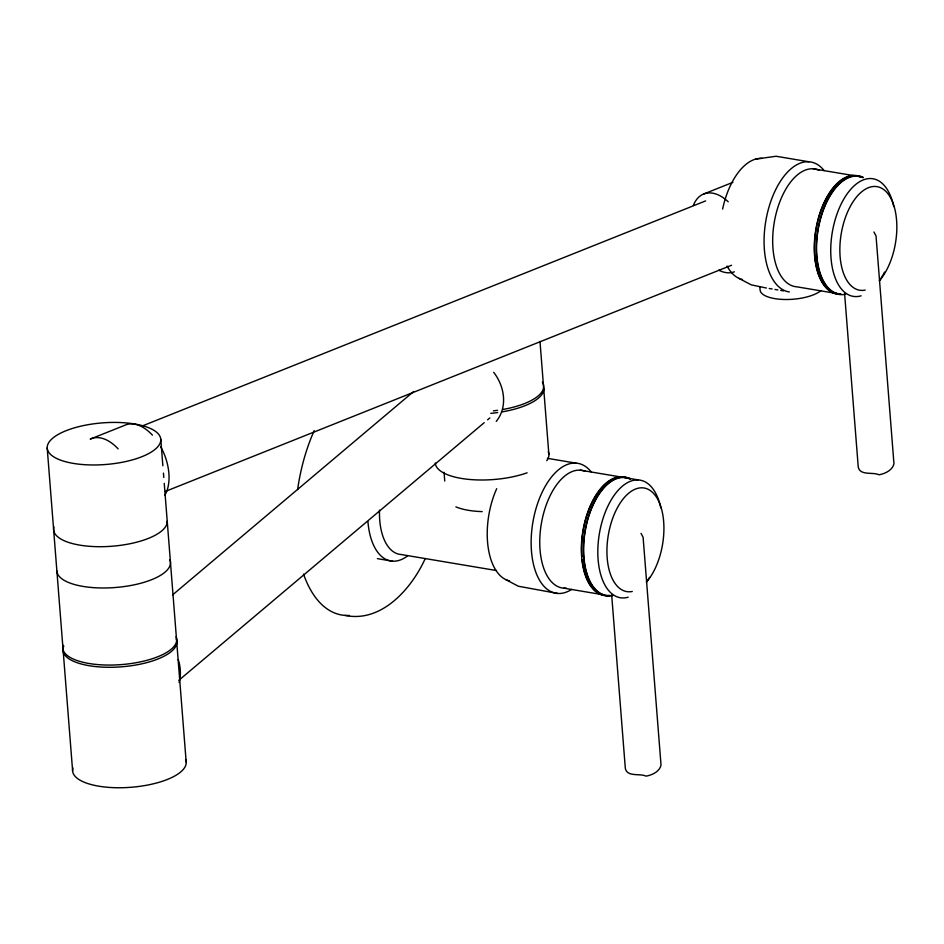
<?xml version="1.0" encoding="UTF-8"?>
<svg xmlns="http://www.w3.org/2000/svg" width="944" height="944" viewBox="0 0 944 944"><rect width="100%" height="100%" fill="white"/><g stroke="black" fill="none" stroke-linecap="round" stroke-linejoin="round"><path stroke-width="1.42" d="M425.178 558.659C411.584 588.702 381.518 623.016 345.103 615.405M172.61 594.873L413.732 391.441M178.853 680.294L484.201 422.676M487.588 419.82L489.842 417.921M703.917 193.909L732.957 182.31M142.249 425.98L705.64 200.907M165.424 491.411L731.565 265.252M755.519 159.135L776.051 156.256L808.925 161.778M813.303 168.823L855.146 175.855M837.198 293.596L796.783 286.811A59.625 31.258 -80.5 0 1 774.694 219.94A59.625 31.258 -80.5 0 1 819.25 170.368M766.386 288.014L751.235 284.864L738.845 278.315M769.242 288.486L772.109 288.97M774.965 289.454L777.821 289.926M780.688 290.41L783.544 290.894M547.414 458.336L576.005 463.138M580.371 470.183L622.226 477.216A59.625 31.258 -80.5 0 0 615.96 477.935M624.244 477.558L638.439 479.941M496.544 570.554L401.047 554.506A53.395 28.001 -80.5 0 1 379.512 510.138M563.863 588.171L604.266 594.956M377.399 558.647L392.468 561.184M557.762 593.457L518.315 586.224L505.925 579.675M873.932 231.988L876.02 235.894L893.956 463.728C892.67 470.124 884.917 473.876 878.911 474.761C872.976 471.764 860.031 475.953 858.249 467.056L844.597 293.596M641.011 533.36L643.1 537.254L661.024 765.088C659.75 771.484 651.997 775.236 645.991 776.121C640.044 773.124 627.111 777.325 625.329 768.416L611.677 594.968M759.861 287L760.097 289.938A32.037 11.741 -4.5 0 0 785.384 299.508A32.037 11.741 -4.5 0 0 820.973 290.575M539.992 341.445L548.877 454.442M444.058 472.271L444.742 481.015M160.787 439.42A56.959 20.874 -4.5 0 1 76.547 463.882A56.959 20.874 -4.5 0 1 74.647 427.774A56.959 20.874 -4.5 0 1 160.787 439.42L162.864 465.781M163.442 473.097L163.784 477.499M164.244 483.352L186.192 762.197M47.2 447.963L72.605 770.729M349.363 615.429A122.814 64.393 -80.5 0 1 303.543 574.129M297.631 489.57A122.814 64.393 -80.5 0 1 314.21 430.617M407.607 555.874A61.407 32.202 -80.5 0 1 367.936 521.678M841.08 294.268A60.074 31.494 -80.5 0 1 815.899 229.227A60.074 31.494 -80.5 0 1 861.199 176.965M845.635 294.221A60.074 31.494 -80.5 0 1 817.539 231.905A60.074 31.494 -80.5 0 1 863.217 177.307M609.423 595.475A60.074 31.494 -80.5 0 1 582.601 532.923A60.074 31.494 -80.5 0 1 627.123 477.841M612.715 595.581A60.074 31.494 -80.5 0 1 584.619 533.266A60.074 31.494 -80.5 0 1 630.297 478.667M840.656 294.174A59.625 31.258 -80.5 0 1 818.566 227.315A59.625 31.258 -80.5 0 1 863.111 177.732M865.2 290.103A52.51 27.529 -80.5 0 1 842.862 225.946A52.51 27.529 -80.5 0 1 889.177 195.467A52.51 27.529 -80.5 0 1 879.36 280.793A59.625 31.258 -80.5 0 0 884.552 272.096M861.117 295.838A59.625 31.258 -80.5 0 1 830.814 254.538A59.625 31.258 -80.5 0 1 856.668 183.726A59.625 31.258 -80.5 0 1 893.732 206.547M610.213 595.522A59.625 31.258 -80.5 0 1 585.221 530.976A59.625 31.258 -80.5 0 1 630.191 479.092M632.279 591.475A52.51 27.529 -80.5 0 1 609.942 527.307A52.51 27.529 -80.5 0 1 656.257 496.827A52.51 27.529 -80.5 0 1 646.428 582.153A59.625 31.258 -80.5 0 0 649.519 577.362M628.197 597.198A59.625 31.258 -80.5 0 1 597.894 555.91A59.625 31.258 -80.5 0 1 623.748 485.098A59.625 31.258 -80.5 0 1 660.8 507.907M169.837 559.733A56.959 20.874 -4.5 0 1 118.484 587.227A56.959 20.874 -4.5 0 1 56.876 570.967M742.468 279.554A61.407 32.202 -80.5 0 1 727.104 266.031M722.62 209.072A61.407 32.202 -80.5 0 1 761.973 158.391M837.422 293.714A59.625 31.258 -80.5 0 1 816.277 265.878M816.029 264.639A59.625 31.258 -80.5 0 1 825.268 200.671A59.625 31.258 -80.5 0 1 859.949 176.906M789.349 291.956A65.856 34.527 -80.5 0 1 768.829 207.633A65.856 34.527 -80.5 0 1 824.147 170.569M509.548 580.914A61.407 32.202 -80.5 0 1 496.686 488.685M604.49 595.074A59.625 31.258 -80.5 0 1 592.726 588.195M591.168 586.248A59.625 31.258 -80.5 0 1 586 576.442M585.551 575.215A59.625 31.258 -80.5 0 1 582.141 559.521M581.882 556.842A59.625 31.258 -80.5 0 1 597.67 493.004M598.461 491.895A59.625 31.258 -80.5 0 1 614.697 478.348M571.698 589.386A65.856 34.527 -80.5 0 1 532.794 522.787A65.856 34.527 -80.5 0 1 591.227 471.929M566.341 588.159A59.625 31.258 -80.5 0 1 541.16 524.758A59.625 31.258 -80.5 0 1 585.174 471.233M543.862 388.385A57.136 20.945 -4.5 0 1 501.783 411.926M497.712 412.552A57.136 20.945 -4.5 0 1 490.774 413.354M542.375 382.167A57.136 20.945 -4.5 0 1 502.963 409.46M497.535 410.321A57.136 20.945 -4.5 0 1 493.393 410.841M176.257 638.958A57.136 20.945 -4.5 0 1 119.145 666.983A57.136 20.945 -4.5 0 1 63.826 646.062M176.08 636.728A57.136 20.945 -4.5 0 1 120.832 664.635A57.136 20.945 -4.5 0 1 63.106 645.224M482.207 511.613A48.946 17.936 -4.5 0 1 455.881 506.881M734.397 271.813A41.831 25.181 68.2 0 1 718.726 270.173M693.392 205.403A41.831 25.181 68.2 0 1 728.237 201.78M118.13 448.884A41.831 25.181 68.2 0 0 90.223 439.102L124.537 425.39A41.831 25.181 68.2 0 1 152.444 435.172M160.74 446.819A41.831 25.181 68.2 0 1 164.87 495.175M178.239 659.573A41.831 34.657 49.8 0 1 179.077 682.465M493.7 372.302A41.831 34.657 49.8 0 1 496.225 421.366M548.252 451.751A56.959 20.874 -4.5 0 1 546.753 460.684M527.106 472.802A56.959 20.874 -4.5 0 1 467.705 479.281A56.959 20.874 -4.5 0 1 435.29 462.985M185.567 759.507A56.959 20.874 -4.5 0 1 130.496 787.32A56.959 20.874 -4.5 0 1 72.948 767.968M167.218 521.147A56.959 20.874 -4.5 0 1 107.805 546.505A56.959 20.874 -4.5 0 1 53.973 526.929"/></g></svg>
